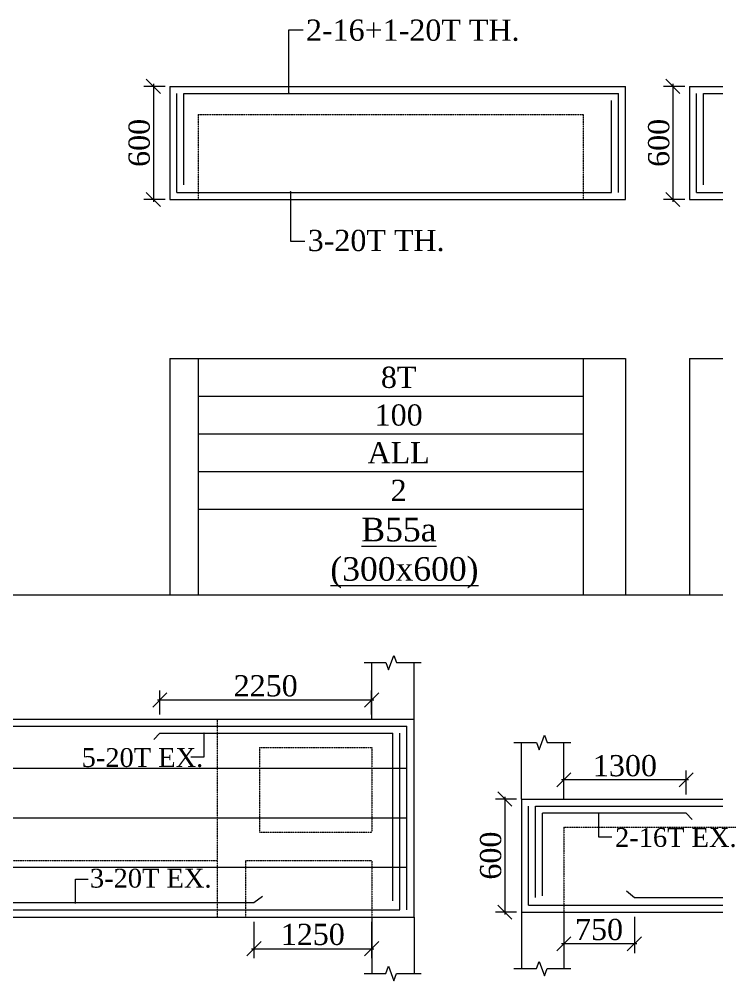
# Model space of a CAD drawing. Header units: millimetres. Extents: x 9781889 to 10654170, y -7832723 to -7608561.
# Drawn here: x 10157903 to 10165311, y -7791665 to -7781459 of the extents above; entities that cross this region are included whole.
import ezdxf
from ezdxf.enums import TextEntityAlignment as Align

# ---------------------------------------------------------------- set-up
doc = ezdxf.new("R2010")
doc.units = ezdxf.units.MM
doc.header["$LTSCALE"] = 10
doc.header["$PDMODE"] = 3
doc.linetypes.add('HIDDEN', pattern=[0.375, 0.25, -0.125])
for name, color, linetype, lineweight in [('S-CUT OUT LINE', 9, 'Continuous', 0), ('S-DIM L.S.', 7, 'Continuous', 0), ('S-L.S.SECTION', 5, 'Continuous', 0), ('S-L.S.SLAB LINE', 252, 'HIDDEN', 0), ('S-L.S.STEEL', 1, 'Continuous', 9), ('S-L.S.STEEL 1', 6, 'Continuous', 0), ('S-SECTION MARK', 7, 'Continuous', 0), ('S-SHEET', 251, 'Continuous', 0), ('S-TEXT', 7, 'Continuous', 0), ('S-TEXT L.S. BEAM NO.', 30, 'Continuous', 0), ('S-TEXT. L.S.', 7, 'Continuous', 0)]:
    doc.layers.add(name, color=color, linetype=linetype, lineweight=lineweight)
doc.styles.add('135', font='arial.ttf', dxfattribs={"width": 0.8, "height": 135})
doc.styles.get("Standard").update_dxf_attribs({"font": 'arial.ttf'})
doc.styles.add('TEXT', font='times.ttf')
doc.dimstyles.new('75', dxfattribs={"dimtxt": 135, "dimasz": 90, "dimexe": 0.1, "dimexo": 0.03, "dimgap": 0.09, "dimtad": 1, "dimdec": 0, "dimzin": 0, "dimdsep": 46, "dimtxsty": '135', "dimblk": 'ARCHTICK', "dimcen": 0.09, "dimclrd": 256, "dimclre": 256, "dimclrt": 256, "dimadec": 0, "dimazin": 0, "dimtfac": 1, "dimtdec": 0, "dimtofl": 0, "dimtmove": 1, "dimatfit": 3, "dimldrblk": 'DOTSMALL', "dimfxl": 1, "dimtolj": 1, "dimtzin": 0, "dimlwd": -1, "dimlwe": -1, "dimarcsym": 0})
doc.dimstyles.new('SETU_1', dxfattribs={"dimtxt": 200, "dimasz": 150, "dimexe": 100, "dimexo": 50, "dimgap": 35, "dimtad": 1, "dimdec": 0, "dimzin": 0, "dimdsep": 46, "dimtxsty": 'Standard', "dimblk": 'OBLIQUE', "dimcen": 150, "dimdle": 25, "dimclrd": 256, "dimclre": 7, "dimclrt": 256, "dimadec": 0, "dimazin": 0, "dimtfac": 1, "dimtdec": 0, "dimtofl": 0, "dimtmove": 1, "dimatfit": 3, "dimfxl": 1, "dimtolj": 1, "dimtzin": 0, "dimlwd": -1, "dimlwe": 5, "dimarcsym": 1})

# ---------------------------------------------------------------- blocks, each defined once
blk = doc.blocks.new('_ArchTick')
at = {"color": 0, "linetype": 'ByBlock', "const_width": 0.15}
blk.add_lwpolyline([(-0.5, -0.5), (0.5, 0.5)], dxfattribs=at)
blk = doc.blocks.new('_Oblique')
at = {"color": 0, "linetype": 'ByBlock', "lineweight": -2}
blk.add_line((-0.5, -0.5), (0.5, 0.5), dxfattribs=at)
blk = doc.blocks.new('*D560')
at = {"layer": 'Defpoints', "color": 0, "transparency": 16777216}
for p in [(10159503, -7782171), (10159328, -7783371), (10159503, -7783371)]:
    blk.add_point(p, dxfattribs=at)
at = {"layer": 'S-DIM L.S.', "color": 7, "lineweight": 5, "transparency": 16777216}
for p, q in [((10159453, -7782171), (10159228, -7782171)), ((10159453, -7783371), (10159228, -7783371))]:
    blk.add_line(p, q, dxfattribs=at)
at = {"layer": 'S-DIM L.S.', "transparency": 16777216}
blk.add_line((10159328, -7782146), (10159328, -7783396), dxfattribs=at)
at = {"layer": 'S-DIM L.S.', "transparency": 16777216, "xscale": 150, "yscale": 150, "zscale": 150}
for p, rotation in [((10159328, -7782171), 90), ((10159328, -7783371), 270)]:
    blk.add_blockref('_Oblique', p, dxfattribs=dict(at, rotation=rotation))
at = {"layer": 'S-DIM L.S.', "transparency": 16777216, "insert": (10159178, -7782771), "char_height": 225, "attachment_point": 5, "rotation": 90, "style": 'TEXT'}
blk.add_mtext('\\A1;600', dxfattribs=at)
blk = doc.blocks.new('*D561')
at = {"layer": 'Defpoints', "color": 0, "transparency": 16777216}
for p in [(10165021, -7782171), (10164845, -7783371), (10165021, -7783371)]:
    blk.add_point(p, dxfattribs=at)
at = {"layer": 'S-DIM L.S.', "color": 7, "lineweight": 5, "transparency": 16777216}
for p, q in [((10164971, -7782171), (10164745, -7782171)), ((10164971, -7783371), (10164745, -7783371))]:
    blk.add_line(p, q, dxfattribs=at)
at = {"layer": 'S-DIM L.S.', "transparency": 16777216}
blk.add_line((10164845, -7782146), (10164845, -7783396), dxfattribs=at)
at = {"layer": 'S-DIM L.S.', "transparency": 16777216, "xscale": 150, "yscale": 150, "zscale": 150}
for p, rotation in [((10164845, -7782171), 90), ((10164845, -7783371), 270)]:
    blk.add_blockref('_Oblique', p, dxfattribs=dict(at, rotation=rotation))
at = {"layer": 'S-DIM L.S.', "transparency": 16777216, "insert": (10164696, -7782771), "char_height": 225, "attachment_point": 5, "rotation": 90, "style": 'TEXT'}
blk.add_mtext('\\A1;600', dxfattribs=at)
blk = doc.blocks.new('*D574')
at = {"layer": 'Defpoints', "color": 0, "transparency": 16777216}
for p in [(10161646, -7788684), (10159396, -7788888, 0), (10161646, -7788888, 0)]:
    blk.add_point(p, dxfattribs=at)
at = {"layer": 'S-DIM L.S.', "color": 7, "lineweight": 5, "transparency": 16777216}
for p, q in [((10159396, -7788838), (10159396, -7788584)), ((10161646, -7788838), (10161646, -7788584))]:
    blk.add_line(p, q, dxfattribs=at)
at = {"layer": 'S-DIM L.S.', "transparency": 16777216}
blk.add_line((10159371, -7788684), (10161671, -7788684), dxfattribs=at)
at = {"layer": 'S-DIM L.S.', "transparency": 16777216, "xscale": 150, "yscale": 150, "zscale": 150, "rotation": 180}
blk.add_blockref('_Oblique', (10159396, -7788684), dxfattribs=at)
at = {"layer": 'S-DIM L.S.', "transparency": 16777216, "xscale": 150, "yscale": 150, "zscale": 150}
blk.add_blockref('_Oblique', (10161646, -7788684), dxfattribs=at)
at = {"layer": 'S-DIM L.S.', "transparency": 16777216, "insert": (10160521, -7788535), "char_height": 225, "attachment_point": 5, "style": 'TEXT'}
blk.add_mtext('\\A1;2250', dxfattribs=at)
blk = doc.blocks.new('*D575')
at = {"layer": 'Defpoints', "color": 0, "transparency": 16777216}
for p in [(10160396, -7790988, 0), (10161646, -7790988, 0), (10161646, -7791324)]:
    blk.add_point(p, dxfattribs=at)
at = {"layer": 'S-DIM L.S.', "color": 7, "lineweight": 5, "transparency": 16777216}
for p, q in [((10160396, -7791038), (10160396, -7791424)), ((10161646, -7791038), (10161646, -7791424))]:
    blk.add_line(p, q, dxfattribs=at)
at = {"layer": 'S-DIM L.S.', "transparency": 16777216}
blk.add_line((10160371, -7791324), (10161671, -7791324), dxfattribs=at)
at = {"layer": 'S-DIM L.S.', "transparency": 16777216, "xscale": 150, "yscale": 150, "zscale": 150, "rotation": 180}
blk.add_blockref('_Oblique', (10160396, -7791324), dxfattribs=at)
at = {"layer": 'S-DIM L.S.', "transparency": 16777216, "xscale": 150, "yscale": 150, "zscale": 150}
blk.add_blockref('_Oblique', (10161646, -7791324), dxfattribs=at)
at = {"layer": 'S-DIM L.S.', "transparency": 16777216, "insert": (10161021, -7791174), "char_height": 225, "attachment_point": 5, "style": 'TEXT'}
blk.add_mtext('\\A1;1250', dxfattribs=at)
blk = doc.blocks.new('*D588')
at = {"layer": 'Defpoints', "color": 0, "transparency": 16777216}
for p in [(10163236, -7789736), (10163061, -7790936), (10163236, -7790936)]:
    blk.add_point(p, dxfattribs=at)
at = {"layer": 'S-DIM L.S.', "color": 7, "lineweight": 5, "transparency": 16777216}
for p, q in [((10163186, -7789736), (10162961, -7789736)), ((10163186, -7790936), (10162961, -7790936))]:
    blk.add_line(p, q, dxfattribs=at)
at = {"layer": 'S-DIM L.S.', "transparency": 16777216}
blk.add_line((10163061, -7789711), (10163061, -7790961), dxfattribs=at)
at = {"layer": 'S-DIM L.S.', "transparency": 16777216, "xscale": 150, "yscale": 150, "zscale": 150}
for p, rotation in [((10163061, -7789736), 90), ((10163061, -7790936), 270)]:
    blk.add_blockref('_Oblique', p, dxfattribs=dict(at, rotation=rotation))
at = {"layer": 'S-DIM L.S.', "transparency": 16777216, "insert": (10162911, -7790336), "char_height": 225, "attachment_point": 5, "rotation": 90, "style": 'TEXT'}
blk.add_mtext('\\A1;600', dxfattribs=at)
blk = doc.blocks.new('*D589')
at = {"layer": 'Defpoints', "color": 0, "transparency": 16777216}
for p in [(10163686, -7789532), (10163686, -7789736, 0), (10164986, -7789736, 0)]:
    blk.add_point(p, dxfattribs=at)
at = {"layer": 'S-DIM L.S.', "color": 7, "lineweight": 5, "transparency": 16777216}
for p, q in [((10163686, -7789686), (10163686, -7789432)), ((10164986, -7789686), (10164986, -7789432))]:
    blk.add_line(p, q, dxfattribs=at)
at = {"layer": 'S-DIM L.S.', "transparency": 16777216}
blk.add_line((10165011, -7789532), (10163661, -7789532), dxfattribs=at)
at = {"layer": 'S-DIM L.S.', "transparency": 16777216, "xscale": 150, "yscale": 150, "zscale": 150, "rotation": 180}
blk.add_blockref('_Oblique', (10163686, -7789532), dxfattribs=at)
at = {"layer": 'S-DIM L.S.', "transparency": 16777216, "xscale": 150, "yscale": 150, "zscale": 150}
blk.add_blockref('_Oblique', (10164986, -7789532), dxfattribs=at)
at = {"layer": 'S-DIM L.S.', "transparency": 16777216, "insert": (10164336, -7789383), "char_height": 225, "attachment_point": 5, "style": 'TEXT'}
blk.add_mtext('\\A1;1300', dxfattribs=at)
blk = doc.blocks.new('*D578')
at = {"layer": 'Defpoints', "color": 0, "transparency": 16777216}
for p in [(10163686, -7790936, 0), (10164436, -7790936, 0), (10163686, -7791272)]:
    blk.add_point(p, dxfattribs=at)
at = {"layer": 'S-DIM L.S.', "color": 7, "lineweight": 5, "transparency": 16777216}
for p, q in [((10163686, -7790986), (10163686, -7791372)), ((10164436, -7790986), (10164436, -7791372))]:
    blk.add_line(p, q, dxfattribs=at)
at = {"layer": 'S-DIM L.S.', "transparency": 16777216}
blk.add_line((10164461, -7791272), (10163661, -7791272), dxfattribs=at)
at = {"layer": 'S-DIM L.S.', "transparency": 16777216, "xscale": 150, "yscale": 150, "zscale": 150, "rotation": 180}
blk.add_blockref('_Oblique', (10163686, -7791272), dxfattribs=at)
at = {"layer": 'S-DIM L.S.', "transparency": 16777216, "xscale": 150, "yscale": 150, "zscale": 150}
blk.add_blockref('_Oblique', (10164436, -7791272), dxfattribs=at)
at = {"layer": 'S-DIM L.S.', "transparency": 16777216, "insert": (10164061, -7791122), "char_height": 225, "attachment_point": 5, "style": 'TEXT'}
blk.add_mtext('\\A1;750', dxfattribs=at)

msp = doc.modelspace()

# ---------------------------------------------------------------- linework, layer by layer
at = {"layer": 'S-CUT OUT LINE', "color": 5, "elevation": 0}
for points in [[(10161568.1, -7788287.9), (10161796.7, -7788287.9), (10161824.7, -7788364.7), (10161880.6, -7788211), (10161908.6, -7788287.9), (10162171.4, -7788287.9)], [(10163157.7, -7789136), (10163396.9, -7789136), (10163424.8, -7789212.9), (10163480.8, -7789059.2), (10163508.7, -7789136), (10163761, -7789136)], [(10161568.1, -7791587.9), (10161796.7, -7791587.9), (10161824.7, -7791511), (10161880.6, -7791664.7), (10161908.6, -7791587.9), (10162171.4, -7791587.9)], [(10163157.7, -7791536), (10163396.9, -7791536), (10163424.8, -7791459.2), (10163480.8, -7791612.9), (10163508.7, -7791536), (10163761, -7791536)]]:
    msp.add_lwpolyline(points, dxfattribs=at)
at = {"layer": 'S-L.S.SECTION'}
for p, q in [((10159502.9, -7782171.4, 0), (10164343, -7782171.4, 0)), ((10159503, -7782171.4, 0), (10159503, -7783371.4, 0)), ((10164343, -7783371.4), (10164343, -7782171.4)), ((10165020.6, -7782171.4, 0), (10171240.6, -7782171.4, 0)), ((10165020.6, -7782171.4), (10165020.6, -7783371.4)), ((10159502.9, -7783371.4, 0), (10164343, -7783371.4, 0)), ((10165020.6, -7783371.4, 0), (10171240.6, -7783371.4, 0)), ((10161646.4, -7788887.9, 0), (10161646.4, -7788287.9, 0)), ((10162096.4, -7788887.9, 0), (10162096.4, -7788287.9, 0)), ((10146181.3, -7788887.9, 0), (10162096.3, -7788887.9, 0)), ((10162096.3, -7790987.9, 0), (10162096.3, -7788887.9, 0)), ((10163236, -7789736, 0), (10163236, -7789136, 0)), ((10163686, -7789736, 0), (10163686, -7789136, 0)), ((10163235.9, -7789736, 0), (10184110.9, -7789736, 0)), ((10163236, -7789736, 0), (10163236, -7790936, 0)), ((10146181.3, -7790987.9, 0), (10162096.3, -7790987.9, 0)), ((10161646.4, -7790987.9, 0), (10161646.4, -7791587.9, 0)), ((10162096.4, -7790987.9, 0), (10162096.4, -7791587.9, 0)), ((10163235.9, -7790936, 0), (10184110.9, -7790936, 0)), ((10163236, -7790936, 0), (10163236, -7791536, 0)), ((10163686, -7790936, 0), (10163686, -7791536, 0))]:
    msp.add_line(p, q, dxfattribs=at)
at = {"layer": 'S-L.S.SLAB LINE', "ltscale": 0.3}
for p, q in [((10159502.9, -7782471.4, 0), (10159503, -7782471.4, 0)), ((10159803, -7782471.4, 0), (10163893, -7782471.4, 0)), ((10159803, -7782471.4, 0), (10159803, -7783371.4, 0)), ((10163893, -7782471.4), (10163893, -7783371.4)), ((10165020.6, -7782471.4, 0), (10165020.6, -7782471.4, 0)), ((10160006.3, -7788887.9, 0), (10160006.3, -7790987.9, 0)), ((10160456.3, -7789187.9, 0), (10161646.3, -7789187.9, 0)), ((10160456.3, -7789187.9, 0), (10160456.3, -7790087.9, 0)), ((10161646.3, -7789187.9, 0), (10161646.3, -7790087.9, 0)), ((10160456.3, -7790087.9, 0), (10161646.3, -7790087.9, 0)), ((10163235.9, -7790036, 0), (10163236, -7790036, 0)), ((10163685.9, -7790036, 0), (10166163.4, -7790036, 0)), ((10163686, -7790036, 0), (10163686, -7790936, 0)), ((10156316.3, -7790387.9, 0), (10160006.3, -7790387.9, 0)), ((10160306.3, -7790387.9, 0), (10161646.3, -7790387.9, 0)), ((10160306.3, -7790387.9, 0), (10160306.3, -7790987.9, 0)), ((10161646.3, -7790387.9, 0), (10161646.3, -7790987.9, 0))]:
    msp.add_line(p, q, dxfattribs=at)
at = {"layer": 'S-L.S.STEEL'}
for p, q in [((10159577.9, -7783296.4, 0), (10159577.9, -7782246.4, 0)), ((10159652.9, -7782246.4, 0), (10164268, -7782246.4, 0)), ((10159652.9, -7783216.8, 0), (10159652.9, -7782246.4, 0)), ((10164193, -7783296.4), (10164193, -7782321.4)), ((10164268, -7783296.4), (10164268, -7782246.4)), ((10165095.6, -7783296.4, 0), (10165095.6, -7782246.4, 0)), ((10165170.6, -7782246.4, 0), (10171165.6, -7782246.4, 0)), ((10165170.6, -7783216.8, 0), (10165170.6, -7782246.4, 0)), ((10159577.9, -7783296.4, 0), (10164193, -7783296.4, 0)), ((10165095.6, -7783296.4, 0), (10171090.6, -7783296.4, 0)), ((10146331.3, -7788962.9, 0), (10162021.3, -7788962.9, 0)), ((10162021.3, -7790912.9, 0), (10162021.3, -7788962.9, 0)), ((10159396.2, -7789037.9, 0), (10159333, -7789104.7, 0)), ((10159396.2, -7789037.9, 0), (10161871.3, -7789037.9, 0)), ((10161871.3, -7790816.7, 0), (10161871.3, -7789037.9, 0)), ((10161946.3, -7790912.9, 0), (10161946.3, -7789037.9, 0)), ((10163310.9, -7790861, 0), (10163310.9, -7789811, 0)), ((10163385.9, -7789811, 0), (10184035.9, -7789811, 0)), ((10163385.9, -7790781.4, 0), (10163385.9, -7789811, 0)), ((10164986.1, -7789886, 0), (10163460.9, -7789886, 0)), ((10163460.9, -7790764.8, 0), (10163460.9, -7789886, 0)), ((10164986.1, -7789886, 0), (10165049.3, -7789952.9, 0)), ((10146256.3, -7790912.9, 0), (10161946.3, -7790912.9, 0)), ((10163310.9, -7790861, 0), (10183960.9, -7790861, 0))]:
    msp.add_line(p, q, dxfattribs=at)
at = {"layer": 'S-L.S.STEEL', "elevation": 0}
for points in [[(10160485.7, -7790769.6), (10160396.2, -7790837.9), (10153886.5, -7790837.9), (10153804.5, -7790767.1)], [(10168280.3, -7790717.8), (10168190.8, -7790786), (10164436.1, -7790786), (10164354.1, -7790715.3)]]:
    msp.add_lwpolyline(points, dxfattribs=at)
at = {"layer": 'S-L.S.STEEL 1'}
for p, q in [((10162021.3, -7789412.9, 0), (10146256.3, -7789412.9, 0)), ((10162021.3, -7789937.9, 0), (10146256.3, -7789937.9, 0)), ((10162021.3, -7790462.9, 0), (10146256.3, -7790462.9, 0))]:
    msp.add_line(p, q, dxfattribs=at)
at = {"layer": 'S-SHEET'}
for p, q in [((10159503, -7785059.6, 0), (10164343, -7785059.6, 0)), ((10159503, -7785059.6), (10159503, -7787568.9)), ((10159803, -7785059.6), (10159803, -7787568.9)), ((10163893, -7785059.6, 0), (10163893, -7787568.9, 0)), ((10164343, -7785059.6, 0), (10164343, -7787568.9, 0)), ((10165020.6, -7785059.6, 0), (10171240.6, -7785059.6, 0)), ((10165020.6, -7785059.6, 0), (10165020.6, -7787568.9, 0)), ((10159803, -7785459.6, 0), (10163893, -7785459.6, 0)), ((10159803, -7785859.6, 0), (10163893, -7785859.6, 0)), ((10159803, -7786259.6, 0), (10163893, -7786259.6, 0)), ((10159803, -7786659.6, 0), (10163893, -7786659.6, 0)), ((10144128.2, -7787568.9), (10195462.4, -7787568.9)), ((10159503, -7787568.9, 0), (10164343, -7787568.9, 0)), ((10165020.6, -7787568.9, 0), (10171240.6, -7787568.9, 0))]:
    msp.add_line(p, q, dxfattribs=at)

# ---------------------------------------------------------------- texts
at = {"layer": 'S-TEXT', "linetype": 'ByBlock', "style": 'TEXT'}
for s, p in [('8T', (10161933, -7785259.6, 0)), ('100', (10161933, -7785659.6, 0)), ('ALL', (10161933, -7786059.6, 0)), ('2', (10161933, -7786459.6, 0))]:
    msp.add_text(s, height=225, dxfattribs=at).set_placement(p, align=Align.MIDDLE_CENTER)
at = {"layer": 'S-TEXT L.S. BEAM NO.', "linetype": 'ByBlock', "style": 'TEXT'}
for s, p in [('%%UB55a', (10161537.6, -7787000.3, 0)), ('%%U(300x600)', (10161207.8, -7787418.4, 0))]:
    msp.add_text(s, height=250, dxfattribs=at).set_placement(p)
at = {"layer": 'S-TEXT. L.S.', "style": 'TEXT'}
for s, height, p in [('2-16+1-20T TH.', 225, (10160948.8, -7781687.1, 0)), ('3-20T TH.', 225, (10160967.2, -7783919.3, 0)), ('5-20T EX.', 200, (10158565.7, -7789395.4, 0)), ('2-16T EX.', 200, (10164230.5, -7790243.6, 0)), ('3-20T EX.', 200, (10158653.7, -7790675.8, 0))]:
    msp.add_text(s, height=height, dxfattribs=at).set_placement(p)

# ---------------------------------------------------------------- dimensions: what is measured, and where the dimension line sits
at = {"layer": 'S-DIM L.S.', "color": 7}
for base, p1, p2, picture, middle in [((10159327.8, -7783371.4, 0), (10159502.9, -7782171.4, 0), (10159502.9, -7783371.4, 0), '*D560', (10159178.3, -7782771.4, 0)), ((10164845.4, -7783371.4, 0), (10165020.6, -7782171.4, 0), (10165020.6, -7783371.4, 0), '*D561', (10164696, -7782771.4, 0)), ((10163060.8, -7790936), (10163235.9, -7789736), (10163235.9, -7790936), '*D588', (10162911.3, -7790336))]:
    dim = msp.add_linear_dim(base=base, p1=p1, p2=p2, angle=90, dimstyle='SETU_1', override={"dimtxt": 225, "dimlfac": 0.5, "dimtxsty": 'TEXT'}, dxfattribs=at)
    dim.commit()
    dim.dimension.update_dxf_attribs({"geometry": picture, "text_midpoint": middle})
at = {"layer": 'S-DIM L.S.'}
for base, p1, p2, picture, middle in [((10161646.2, -7788684, 0), (10159396.2, -7788887.9, 0), (10161646.2, -7788887.9, 0), '*D574', (10160521.2, -7788534.6, 0)), ((10161646.3, -7791323.9, 0), (10160396.2, -7790987.9, 0), (10161646.3, -7790987.9, 0), '*D575', (10161021.3, -7791174.5, 0))]:
    dim = msp.add_linear_dim(base=base, p1=p1, p2=p2, angle=180, dimstyle='SETU_1', override={"dimtxt": 225, "dimtxsty": 'TEXT'}, dxfattribs=at)
    dim.commit()
    dim.dimension.update_dxf_attribs({"geometry": picture, "text_midpoint": middle})
for base, p1, p2, picture, middle in [((10163686.1, -7789532.2, 0), (10164986.1, -7789736, 0), (10163686.1, -7789736, 0), '*D589', (10164336.1, -7789382.8, 0)), ((10163686, -7791272.1, 0), (10164436.1, -7790936, 0), (10163686, -7790936, 0), '*D578', (10164061, -7791122.3, 0))]:
    dim = msp.add_linear_dim(base=base, p1=p1, p2=p2, dimstyle='SETU_1', override={"dimtxt": 225, "dimtxsty": 'TEXT'}, dxfattribs=at)
    dim.commit()
    dim.dimension.update_dxf_attribs({"geometry": picture, "text_midpoint": middle})

# ---------------------------------------------------------------- leaders
at = {"layer": 'S-SECTION MARK'}
for points in [[(10160767.2, -7782246.4, 0), (10160767.2, -7781572, 0), (10160919.7, -7781572, 0)], [(10160785.5, -7783292.5, 0), (10160785.5, -7783814.4, 0), (10160938.1, -7783814.4, 0)], [(10159865.3, -7789037.9, 0), (10159865.3, -7789290.2, 0), (10159726, -7789290.2, 0)], [(10164056.5, -7789886, 0), (10164056.5, -7790138.4, 0), (10164195.8, -7790138.4, 0)], [(10158499.8, -7790837.9, 0), (10158499.8, -7790585.5, 0), (10158635.2, -7790585.5, 0)]]:
    msp.add_leader(points, dimstyle='75', override={"dimasz": 75}, dxfattribs=at)

doc.saveas('drawing.dxf')
